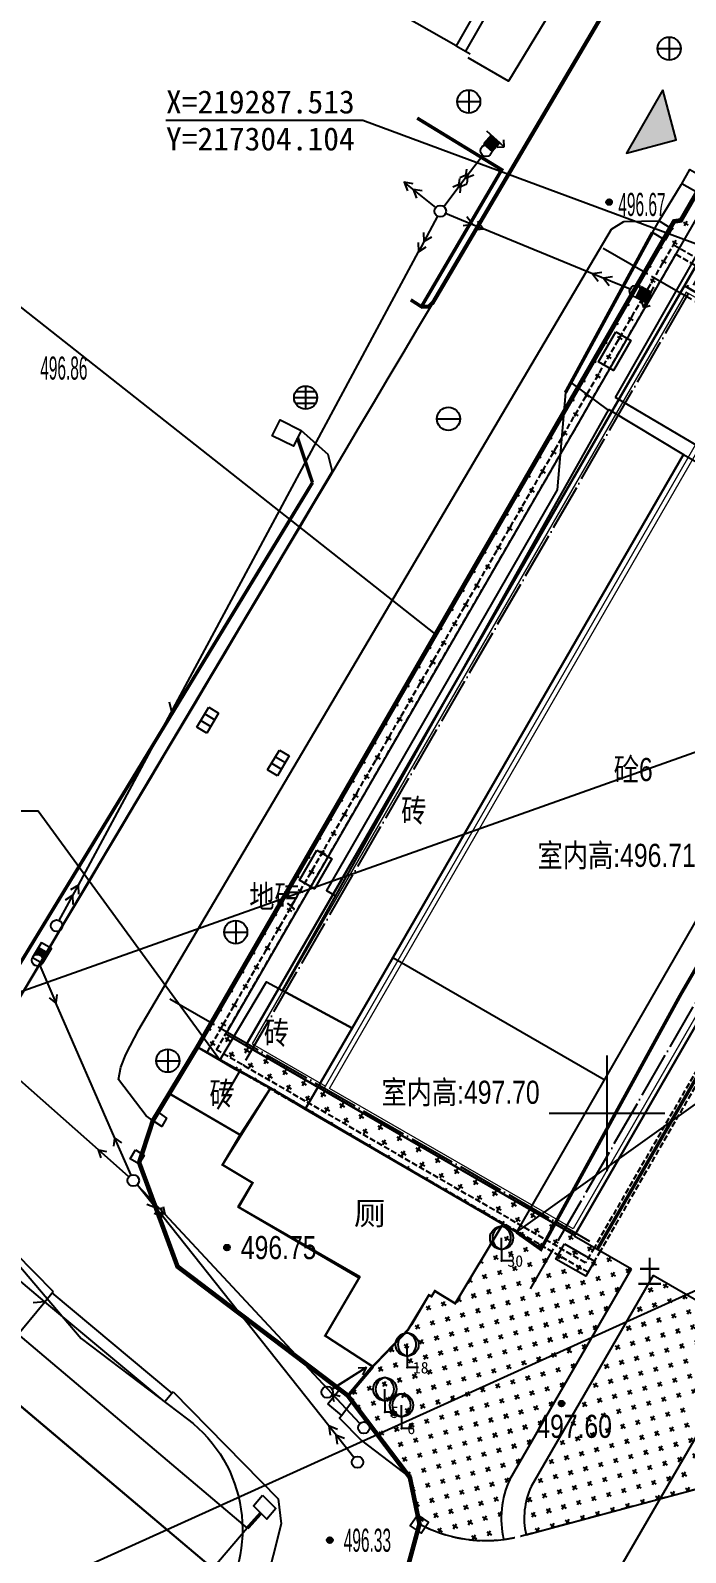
# Model space of a CAD drawing. Header units: millimetres. Extents: x 216654360 to 218309126, y 218099985 to 219647706.
# Drawn here: x 217275061 to 217303394, y 219230996 to 219296851 of the extents above; entities that cross this region are included whole.
import ezdxf
from ezdxf.enums import TextEntityAlignment as Align

# ---------------------------------------------------------------- set-up
doc = ezdxf.new("R2010")
doc.units = ezdxf.units.MM
doc.header["$LTSCALE"] = 1000
for name, pattern in [('__DASHED__', [0.75, 0.5, -0.25]), ('A-平面基础图-L5-E-Phase1$0$A-平面基础图-L4-E-Phase1$0${ Batten }', [0]), ('DASH', [0.35, 0.25, -0.1]), ('DOTE', [2.4200000000000004, 2, -0.2, 0.02, -0.2]), ('X2', [3, 1, -1, 1]), ('X27', [1.5, 0.5, -0.5, 0.5]), ('X36', [2, 0.5, -1, 0.5])]:
    doc.linetypes.add(name, pattern=pattern)
for name, color, linetype in [('0-0', 222, 'Continuous'), ('A-ANNO-DOTE', 1, 'DOTE'), ('A-FLOR-STRS', 51, 'Continuous'), ('A-SITE-TER', 251, 'Continuous'), ('建筑轮廓', 2, 'Continuous'), ('排水', 6, 'Continuous'), ('景观', 31, 'Continuous'), ('测绘建筑物外轮廓', 50, 'Continuous'), ('现状乔木', 5, 'Continuous'), ('现状植物', 3, 'Continuous')]:
    doc.layers.add(name, color=color, linetype=linetype)
doc.layers.add('A-ANNO-REVC', color=6, linetype='Continuous', plot=False)
doc.layers.add('细实线', color=7, linetype='Continuous', lineweight=13)
doc.styles.add('CDST', font='')
doc.styles.add('XDXT', font='')
doc.styles.add('xy', font='宋体')
doc.styles.add('ZDXT', font='')
doc.styles.get('CDST').set_extended_font_data('SimSun')
doc.styles.get('XDXT').set_extended_font_data('FZXiDengXian-Z06S')
doc.styles.get('ZDXT').set_extended_font_data('FZZhongDengXian-Z07S')
doc.linetypes.add('X1', pattern='A,0,[5,dblct.shx,S=0.3,R=0,X=0,Y=0],-1.6,[5,dblct.shx,S=0.3,R=0,X=0,Y=0]', length=1.6)
doc.linetypes.add('X22_L', pattern='A,5,[14,dblct.shx,S=0.5,R=0,X=0,Y=0.25],5', length=10)
doc.linetypes.add('X23_L', pattern='A,4.5,[7,dblct.shx,S=1,R=0,X=0,Y=0],4.5,-0.5,[12,dblct.shx,S=1,R=0,X=0,Y=0],-0.5,0', length=10)
doc.linetypes.add('X6_L', pattern='A,0.75,[7,dblct.shx,S=0.5,R=0,X=0,Y=0],1.5,[5,dblct.shx,S=0.2,R=0,X=0,Y=0.4],0.75', length=3)
pattern_1 = [(359.9999999999881, (-63844.88296462595, -273245.9926501513), (476.2500000000978, 476.2499999999025), [238.125, -714.3749999999999]), (90, (-63725.82046461105, -273365.0551502109), (-476.2499999999025, 476.2500000000978), [238.125, -714.375])]

# ---------------------------------------------------------------- blocks, each defined once
blk = doc.blocks.new('123gtyyjj')
at = {"color": 7, "linetype": 'Continuous', "flags": 128}
blk.add_lwpolyline([(-527.0574268995551, -1139.23840851459), (-519.791128333789, -1139.470122392522, -0.3713994630840571), (-516.2468867022253, -1142.726528272673, -0.002052766708854072), (-517.1386922465172, -1223.32203018124, 0.2248440029308962), (-514.781510246903, -1226.782325319247), (-507.3806189044117, -1229.406677968451), (-501.6573769803945, -1230.125347456546, -0.4073012685271469), (-496.4356623107014, -1236.685111815401), (-496.6782643723855, -1239.072775829642), (-499.8855561622622, -1243.655771415739), (-500.9868669137068, -1247.538445407816), (-503.2720945466135, -1262.195659277088), (-502.9813821780845, -1324.337881003972), (-500.9967422551126, -1351.24193974043)], format="xyb", dxfattribs=at)
blk = doc.blocks.new('A$C1AC2724C')
at = {"linetype": 'Continuous'}
h = blk.add_hatch(color=1, dxfattribs=at)
h.dxf.hatch_style = 1
h.paths.add_polyline_path([(-1578.000000000087, 1578.000000000116), (-1578.000000000029, -1578), (-1.455191522836685e-11, 0)])
at = {"color": 1, "linetype": 'Continuous', "flags": 128}
blk.add_lwpolyline([(-1578.000000000087, 1578.000000000116), (-1578.000000000029, -1578), (-1.455191522836685e-11, 0), (-1578.000000000058, 1578.000000000087)], dxfattribs=at)
blk = doc.blocks.new('gc200')
at = {"layer": 'A-SITE-TER'}
h = blk.add_hatch(color=256, dxfattribs=at)
edge = h.paths.add_edge_path()
edge.add_arc((0, -5.551115123125783e-17), 0.2500000000000001, 0, 360)
blk.add_circle((0, -5.551115123125783e-17), 0.2500000000000001, dxfattribs=at)
blk = doc.blocks.new('gc313')
at = {"layer": 'A-SITE-TER'}
for p, q in [((0.4999999999999999, 0.5), (-0.5, -0.5)), ((0.4999999999999999, 0.5), (-0.5, 0.5)), ((-0.5, 0.5), (-0.5, -0.5)), ((0.4999999999999999, -1), (0.4999999999999999, 1)), ((0.4999999999999999, -0.5), (0.4999999999999999, 0.5)), ((-0.5, -0.5), (0.4999999999999999, -0.5)), ((0.07573593128807143, -0.5757359312880714), (0.4999999999999999, -1)), ((0.4999999999999999, -1), (0.9242640687119287, -0.5757359312880714))]:
    blk.add_line(p, q, dxfattribs=at)
at = {"layer": 'A-SITE-TER', "linetype": 'Continuous'}
for points in [[(0, 0), (0.4999999999999999, 0.5), (-0.5, 0.5)], [(0, 0), (-0.5, 0.5), (-0.5, -0.5)], [(0, 0), (-0.5, -0.5), (0.4999999999999999, -0.5)], [(0, 0), (0.4999999999999999, -0.5), (0.4999999999999999, 0.5)]]:
    blk.add_solid(points, dxfattribs=at)
blk = doc.blocks.new('gc360')
at = {"layer": 'A-SITE-TER', "linetype": 'Continuous'}
for points in [[(0, 0.9999999999999911), (0, -1.000000000000009)], [(-1, -8.881784197001252e-15), (1, -8.881784197001252e-15)]]:
    blk.add_lwpolyline(points, dxfattribs=at)
blk.add_circle((0, -8.881784197001252e-15), 1, dxfattribs=at)
blk = doc.blocks.new('gc170')
at = {"layer": 'A-SITE-TER', "linetype": 'Continuous'}
blk.add_circle((0, 0), 0.5, dxfattribs=at)
blk = doc.blocks.new('gc013a')
at = {"layer": 'A-SITE-TER', "linetype": 'Continuous'}
blk.add_line((0.5, 0), (4, 0), dxfattribs=at)
at = {"layer": 'A-SITE-TER', "linetype": 'Continuous', "flags": 128}
for points in [[(2.30721234484872, -0.40005657708628), (3, 0), (2.30721234484872, 0.4000565770862801)], [(3.30721234484872, -0.40005657708628), (4, 0), (3.30721234484872, 0.4000565770862801)]]:
    blk.add_lwpolyline(points, dxfattribs=at)
blk = doc.blocks.new('gc042')
at = {"layer": 'A-SITE-TER'}
blk.add_line((-1, 0), (1, 0), dxfattribs=at)
blk.add_circle((0, 0), 1, dxfattribs=at)
blk = doc.blocks.new('gc053a')
at = {"layer": 'A-SITE-TER'}
for points in [[(-1, 1.836909530733566e-16), (1, -1.836909530733566e-16)], [(0.8660254037844386, 0.5000000000000001), (-0.8660254037844387, 0.5000000000000001)], [(6.123031769111886e-17, 1), (-1.836909530733566e-16, -0.9999999999999999)], [(0.8201205790838367, 0.5721907337271309), (0.8201205790838367, 0.5721907337271309)], [(0.8201205790838367, 0.5721907337271309), (0.8201205790838367, 0.5721907337271309)], [(0.8660254037844386, -0.5), (-0.8660254037844387, -0.5)]]:
    blk.add_lwpolyline(points, dxfattribs=at)
blk.add_circle((0, 6.123031769111886e-17), 1, dxfattribs=at)
blk = doc.blocks.new('gc041')
at = {"layer": 'A-SITE-TER'}
for p, q in [((-1, 0.5), (1, 0.5)), ((-1, -0.5), (-1, 0.5)), ((-0.3300000000000001, 0.5), (-0.3300000000000001, -0.5)), ((0.3300000000000001, 0.5), (0.3300000000000001, -0.5)), ((1, 0.5), (1, -0.5)), ((1, -0.5), (-1, -0.5))]:
    blk.add_line(p, q, dxfattribs=at)
blk = doc.blocks.new('gc187')
at = {"layer": 'A-SITE-TER', "linetype": 'Continuous'}
blk.add_hatch(color=256, dxfattribs=at).paths.add_polyline_path([(0.4999999999999999, -0.25), (0.4999999999999998, 0.25), (-0.5, 0.2500000000000001), (-0.5000000000000001, -0.25)])
at = {"layer": 'A-SITE-TER', "linetype": 'Continuous', "flags": 128}
for points in [[(-0.4999999999999999, 0.75), (0.5, 0.75)], [(-0.4999999999999999, 0.7500000000000001), (-0.5000000000000002, -0.7499999999999999)], [(-0.5, 0.25), (0.4999999999999998, 0.25)], [(0.4999999999999999, 0.7499999999999999), (0.4999999999999997, -0.7500000000000001)], [(-0.5000000000000001, -0.25), (0.4999999999999999, -0.25)], [(-0.5000000000000002, -0.75), (0.4999999999999998, -0.75)]]:
    blk.add_lwpolyline(points, dxfattribs=at)
blk = doc.blocks.new('gc013b')
at = {"layer": 'A-SITE-TER', "linetype": 'Continuous'}
blk.add_line((0.5, 0), (4, 0), dxfattribs=at)
at = {"layer": 'A-SITE-TER', "linetype": 'Continuous', "flags": 128}
blk.add_lwpolyline([(3.387748909760055, 0.35355), (4, 0), (3.387748909760055, -0.35355)], dxfattribs=at)
blk = doc.blocks.new('gc143')
at = {"layer": 'A-SITE-TER'}
for p, q in [((2.498001805406602e-16, 1), (9.593355060531668e-17, 2)), ((2.498001805406602e-16, 1), (2.498001805406602e-16, 0)), ((1, 0), (0, 0))]:
    blk.add_line(p, q, dxfattribs=at)
for centre, start, end in [((0.2249999999999998, 2), 102.6803834918198, 257.3196165081802), ((-0.2249999999999998, 2), 282.6803834918198, 77.31961650818025)]:
    blk.add_arc(centre, 1.025, start, end, dxfattribs=at)
blk = doc.blocks.new('A$C09f80991')
at = {"layer": 'A-SITE-TER', "linetype": 'Continuous', "const_width": 0.175, "flags": 128}
blk.add_lwpolyline([(98.22033230846864, -121.3505045606871), (98.53083706484176, -121.3565852693573), (98.71679700000095, -121.173827999999), (119.1540000000095, -86.48699999999371), (119.4447572942881, -84.95023495171336), (119.1089999999967, -83.3070000000007), (118.6307136062242, -82.7364857546927), (117.7119999999995, -81.89499999998952), (104.3775296235981, -74.23325992171885)], dxfattribs=at)
at = {"layer": 'A-SITE-TER', "linetype": 'Continuous', "flags": 128}
for points in [[(93.55735604729853, -106.5408448248636), (102.7931089664926, -90.3145241230086), (108.9800000000105, -93.83599999998114), (99.71799999999348, -110.0620000000054)], [(110.5378066406411, -115.8234199218568), (110.178955078125, -116.431396484375), (109.476806640625, -116.039794921875), (109.835205078125, -115.416259765625)], [(109.046875, -117.9765619999962), (108.7558589999971, -118.4765619999962), (108.2089839999971, -118.142577999999), (108.501952999999, -117.642577999999)], [(93.0219999999972, -126.7019999999902), (92.68864971768926, -127.3899259819882), (91.77146271770471, -126.9435199820145), (92.11264971768833, -126.2509259819926)], [(109.5582155801822, -127.740492151177), (95.22661254010745, -152.5674341071863), (92.20767483557574, -150.9411298815685), (106.3280000000086, -125.8029999999853)], [(95.22661254010745, -152.5674341071863), (93.19923880705028, -156.071044625598), (91.6976633532031, -155.1579900569923), (90.69308072305284, -154.619237188308), (90.13892059747013, -154.3237433507456), (89.50824971342809, -153.9549734443135), (91.520751953125, -150.554443359375), (92.20767483557574, -150.9411298815685)], [(91.6976633532031, -155.1579900569923), (90.38691659329925, -157.1868625334755), (87.32808149070479, -155.4024465902767), (88.52876450185431, -153.3836475747521), (89.50824971342809, -153.9549734443135), (90.13892059747013, -154.3237433507456), (90.69308072305284, -154.619237188308)], [(90.29941520676948, -160.3010394460289), (90.91899999999441, -159.2593788644299), (89.6164879500866, -158.4771159497031), (90.38659450673731, -157.1866653446923), (91.6976633532031, -155.1579900569923), (93.19923880705028, -156.071044625598), (101.7450797772617, -161.038789309212), (99.6820000000007, -164.4736725266266), (98.79435831459705, -163.9333798496518), (98.65697806587559, -164.174368861306), (98.54095204325859, -164.114876474574), (97.78920093885972, -165.3968562650261), (97.64801821365836, -165.6096995865228), (97.45338334701955, -165.8153809873038), (96.1151740689238, -167.2072663637809), (94.05851264920784, -165.8723658235976), (95.55799999998999, -163.3179999999993)], [(86.8398440000019, -156.2109369999962), (86.89648399999714, -156.25), (87.19720871219761, -156.4528549574898), (86.98905926497537, -156.8151000053913), (86.62295075817383, -156.5812849991489), (86.81835899999714, -156.25)], [(85.861083984375, -157.835693359375), (86.227783203125, -158.068603515625), (86.001220703125, -158.440185546875), (85.629150390625, -158.214599609375)], [(94.165771484375, -168.812744140625), (94.68799999999464, -168.1790000000037), (95.28299999999581, -168.6509999999835), (94.783935546875, -169.317626953125)], [(91.34179700000095, -172.765625), (91.9179690000019, -173.34375), (91.5273440000019, -173.8085940000019), (90.95117200000095, -173.2285160000029)], [(98.06069705425762, -173.6192305407312), (97.73611174340476, -174.1018164922716), (98.20878150479984, -174.4197322147375), (98.5333668156527, -173.937146263168)]]:
    blk.add_lwpolyline(points, close=True, dxfattribs=at)
at = {"layer": 'A-SITE-TER', "linetype": 'X6_L', "flags": 128}
blk.add_lwpolyline([(114.548827999999, -91.49023399999714), (112.7421880000038, -93.02343699999619), (107.345702999999, -101.2597660000029), (107.796875, -101.6210940000019), (106.4296880000038, -104.0683589999971), (105.751952999999, -103.734375), (104.6972660000029, -105.5117190000019), (105.4101559999981, -105.953125), (101.986327999999, -111.59375), (100.2382809999981, -110.578125)], dxfattribs=at)
at = {"layer": 'A-SITE-TER', "linetype": 'Continuous', "flags": 128}
for points in [[(109.6368888188154, -94.21326196508016), (108.9800000000105, -93.83599999998114), (99.71799999999348, -110.0620000000054), (100.332134393102, -110.4147074010107)], [(109.4135811913875, -94.08501275168965), (100.1233610202908, -110.2948054471053)], [(110.353759765625, -118.736572265625), (95.68120895372704, -113.2906216463016), (87.17212895370903, -113.2906216463016)], [(99.81172145690653, -116.1954786491988), (100.2462785431999, -115.6245213506627)], [(105.6269411098037, -119.9232091717131), (100.8850588902424, -117.9757908282918)], [(83.38680594833568, -146.3717709830089), (98.08919405168854, -118.9782290169969)], [(87.44340611080406, -138.9400450667017), (87.32496767819976, -138.4542752265115)], [(89.50824971342809, -153.9549734443135), (81.64558125913027, -143.1776949433552), (73.13650125914137, -143.1776949433552)], [(84.96164759271778, -157.3229783247225), (82.4120284615492, -151.4638894663076)], [(60.90053112400346, -152.038156059687), (72.47963811230147, -161.8195784482814), (79.28965935230372, -167.5723272821051), (89.20555424800841, -175.9487553118088), (88.36847187331296, -176.9467047348735), (84.99804700000095, -180.9648440000019), (57.57699562580092, -157.8011448498874)], [(84.25992711563595, -157.8337075131421), (79.82246013038093, -153.9187322141661)], [(106.25, -158.75), (106.25, -153.75)], [(102.3382906331681, -161.3885114911245), (110.6869282557454, -155.4163547660282), (119.1960082557343, -155.4163547660282)], [(103.75, -156.25), (108.75, -156.25)], [(81.93173689211835, -164.4034861097753), (75.14376606210135, -158.6665109255991), (73.97390517799067, -160.0506866108044), (72.47963811230147, -161.8195784482814), (79.28965935230372, -167.5723272821051), (81.93173689211835, -164.4034861097753)], [(94.36722134929732, -168.390089274093), (87.12345470496803, -160.6197785169352)], [(94.21283550170483, -169.7765092155896), (87.03335565523594, -160.7167039224878)], [(87.48400000404217, -168.2940000040107), (87.11673730181064, -168.7344864521001), (81.93173689211835, -164.4034861097753), (82.29899999999907, -163.9629999999888)], [(81.93173689211835, -164.4034861097753), (81.43363054859219, -164.4469610520755)], [(87.43692759113037, -168.3504575746774), (82.25192753510782, -164.0194575272617)], [(95.83275937661529, -167.2441525968607), (94.31474600810907, -168.2058474932273)]]:
    blk.add_lwpolyline(points, dxfattribs=at)
at = {"layer": 'A-SITE-TER', "linetype": 'X22_L', "flags": 128}
for points in [[(97.75843511501444, -121.0551894025702, 0.1500024987687411, 0.1500024987687411, 0), (98.22033230846864, -121.3505045606871, 0.1500024992234172, 0.1500024992234172, 0), (101.6933363794524, -115.4263195913227, 0.1500025030373519, 0.1500025030373519, 0), (98.03653205133742, -113.191391166969, 0.1500025004929591, 0.1500025004929591, 0)], [(76.23699999999371, -157.3729999999923, 0.1500024986678543, 0.1500024986678543, 0), (87.44340611080406, -138.9400450667017, 0.1500024986678543, 0.1500024986678543, 0), (93.50899999999092, -128.9629999999888, 0.1500024967441554, 0.1500024967441554, 0)]]:
    blk.add_lwpolyline(points, format="xyseb", dxfattribs=at)
at = {"layer": 'A-SITE-TER', "linetype": 'X1', "flags": 128}
for points in [[(108.501952999999, -117.642577999999), (109.4724582121999, -116.0447798891109)], [(106.1313071096083, -154.8026914199872), (96.9843283277005, -149.5225055174378)]]:
    blk.add_lwpolyline(points, dxfattribs=at)
at = {"layer": 'A-SITE-TER', "linetype": 'X36', "flags": 128}
for points in [[(86.62295075817383, -156.5812849991489), (86.31027151911985, -156.3607636885426), (85.11315696916427, -154.7925953089434), (85.21623100203578, -154.2472268214333), (85.44099999999162, -153.7099999999919), (85.99205233517569, -152.6220375210105), (106.4453130000038, -118.001952999999), (106.970702999999, -117.6640619999962), (108.501952999999, -117.642577999999)], [(93.0219999999972, -126.7019999999902), (94.1757809999981, -127.7324219999718), (94.36718800000381, -128.4785160000029), (78.09599999999045, -155.8459999999905), (77.876220703125, -156.392822265625), (77.811767578125, -156.933349609375), (77.773681640625, -157.646728515625), (77.793212890625, -158.313232421875), (77.964599609375, -159.246826171875), (78.185302734375, -159.698974609375), (78.407958984375, -160.021240234375), (82.29899999999907, -163.9629999999888)], [(87.48399999999674, -168.2939999999944), (92.0195309999981, -172.923827999999), (92.15820299999905, -174.0039059999981), (91.21289100000286, -177.703125), (84.58544872657512, -185.6978927998571)]]:
    blk.add_lwpolyline(points, dxfattribs=at)
at = {"layer": 'A-SITE-TER', "linetype": 'X22_L', "const_width": 0.15, "flags": 128}
for points in [[(108.2089839999971, -118.142577999999), (104.451172000001, -125.0683589999971)], [(92.86280801650719, -127.0305202004092), (93.50899999999092, -128.9629999999888)], [(102.3382906331681, -161.3885114911245), (103.3879856896237, -162.1331345283252), (109.4242015708587, -151.1257695768436), (116.2504740824224, -139.3640000000014), (127.022175711696, -145.5135987607646), (131.8669999999984, -136.9569999999949), (134.3150000000023, -136.4320000000007), (141.1449210738647, -135.0168567250948), (152.767767086887, -141.7928906921297), (154.8681529921887, -147.6017165462254), (147.9401256883866, -160.500714914815), (153.2969999999914, -170.4739999999874), (168.0341807779914, -178.8904895870073), (168.866450163594, -179.3658034699038)], [(87.32808149070479, -155.4024465902767), (86.8398440000019, -156.2109369999962)], [(86.030517578125, -158.392333984375), (87.69076583947754, -162.8909094382252), (88.125, -163.189452999999), (94.68799999999464, -168.1790000000037)], [(95.05075076207868, -168.4667619490938), (96.1151740689238, -167.2072663637809)], [(90.68808076306595, -174.2012221279438), (91.27231632499024, -173.5518374349049)]]:
    blk.add_lwpolyline(points, dxfattribs=at)
at = {"layer": 'A-SITE-TER', "linetype": 'Continuous', "lineweight": -2, "flags": 128}
for points in [[(106.6151096629328, -125.2801914042211), (110.353759765625, -118.736572265625), (118.4057126875268, -123.3953852121776), (114.673827999999, -130.0390619999962)], [(118.345458984375, -125.227294921875), (122.152099609375, -127.461669921875), (118.557861328125, -133.561767578125), (118.414794921875, -133.474853515625), (102.3382906331681, -161.3885114911245), (101.6659999271797, -160.9921684872243), (93.19923880705028, -156.071044625598), (95.22661254010745, -152.5674341071863), (109.5582155801822, -127.740492151177), (115.059814453125, -130.915771484375)]]:
    blk.add_lwpolyline(points, close=True, dxfattribs=at)
at = {"layer": 'A-SITE-TER', "linetype": 'Continuous', "flags": 128}
blk.add_lwpolyline([(97.30417689366732, -120.4837284727255, 2.49875904350397e-06, 2.49875904350397e-06, 0), (97.09276125201723, -120.8241319513472, 2.49875904350397e-06, 2.49875904350397e-06, 0), (97.67669614168699, -121.1867985429708, 2.497910724995119e-06, 2.497910724995119e-06, 0), (97.88811178330798, -120.8463950643491, 2.49907488416584e-06, 2.49907488416584e-06, 0)], format="xyseb", close=True, dxfattribs=at)
at = {"layer": 'A-SITE-TER', "linetype": 'X23_L'}
blk.add_lwpolyline([(104.451172000001, -125.0683589999971), (104.0986841033737, -129.2767246486037), (94.11432466041879, -146.6131448307715), (94.51056252175476, -146.8413454160327)], dxfattribs=at)
at = {"layer": 'A-SITE-TER', "linetype": 'X23_L', "flags": 128}
for points in [[(104.6860992725997, -124.6353796915791), (106.3062563953863, -125.8417097004713)], [(94.783935546875, -169.317626953125), (94.6817948500393, -169.4430138831667), (95.62798210853362, -170.4062337191426), (96.17280471033882, -170.817836835311), (97.74111496272963, -172.0175937427266), (98.06069705425762, -173.6192305407312)]]:
    blk.add_lwpolyline(points, dxfattribs=at)
at = {"layer": 'A-SITE-TER', "linetype": 'X2', "flags": 128}
blk.add_lwpolyline([(62.0779160806851, -149.9965782547661), (90.68808076306595, -174.2012221279438), (89.20555424800841, -175.9487553118088), (60.90053112400346, -152.038156059687)], dxfattribs=at)
at = {"layer": 'A-SITE-TER', "linetype": 'X27', "flags": 128}
blk.add_lwpolyline([(134.8856976401003, -192.0322364366439), (106.8502697871299, -175.8542375703983), (119.1806180338317, -154.5727326374326), (147.187623630336, -170.7997867597733)], close=True, dxfattribs=at)
at = {"layer": 'A-SITE-TER', "linetype": 'X36'}
blk.add_lwpolyline([(98.20878150479984, -174.4197322147375, 2.498899000512427e-06, 2.498899000512427e-06, 0), (101.4599624432158, -176.1848435731663, 2.496391932578286e-06, 2.496391932578286e-06, 0), (102.7832198096148, -177.100233389443, 2.496618073008211e-06, 2.496618073008211e-06, 0), (104.0779769936635, -178.1304427851574, 2.4968165374389e-06, 2.4968165374389e-06, 0)], format="xyseb", dxfattribs=at)
at = {"layer": 'A-SITE-TER', "linetype": 'Continuous'}
for p in [(101.689000000013, -162.6389999999956), (97.60000000000582, -167.2539999999863), (96.63800000000629, -169.18299999999), (97.36100000000442, -169.8800000000047)]:
    blk.add_point(p, dxfattribs=at)
at = {"layer": 'A-SITE-TER', "linetype": 'Continuous', "xscale": 0.5, "yscale": 0.5}
for name, p in [('gc360', (108.9370000000054, -110.1849999999977)), ('gc360', (100.265000000014, -112.4780000000028)), ('gc170', (101.0230000000156, -114.6039999999921)), ('gc170', (99.03500000000349, -117.2159999999858)), ('gc200', (106.3363280000049, -116.8257809999923)), ('gc170', (107.4770000000135, -120.68299999999)), ('gc053a', (93.21093800000381, -125.283202999999)), ('gc042', (99.390625, -126.203125)), ('gc170', (82.44099999999162, -148.1339999999909)), ('gc360', (90.1875, -148.4101559999981)), ('gc170', (81.6140000000014, -149.6300000000047)), ('gc360', (87.25, -153.9746089999971)), ('gc170', (95.73099999999977, -169.8530000000028)), ('gc170', (95.4550000000163, -171.3439999999828)), ('gc200', (94.2609999999986, -174.7200000000012))]:
    blk.add_blockref(name, p, dxfattribs=at)
at = {"layer": 'A-SITE-TER', "linetype": 'Continuous'}
for name, p, xscale, yscale, rotation in [('gc313', (101.2568178667862, -114.2805573506921), 0.4999999999999999, 0.4999999999999999, 48.08191000000001), ('gc013a', (101.0230000000156, -114.6039999999921), 0.4999999999999998, 0.4999999999999998, 232.7251399999999), ('gc013a', (99.03500000000349, -117.2159999999858), 0.5, 0.5, 141.4687), ('gc013a', (99.03500000000349, -117.2159999999858), 0.4999999999999999, 0.4999999999999999, 52.72514000000001), ('gc013a', (99.03500000000349, -117.2159999999858), 0.5, 0.5, 337.6728), ('gc013a', (99.03500000000349, -117.2159999999858), 0.4999999999999998, 0.4999999999999998, 241.7770999999999), ('gc013a', (107.4770000000135, -120.68299999999), 0.5000000000000001, 0.5000000000000001, 157.6728), ('gc313', (107.8278976436413, -120.8285006370861), 0.4999999999999999, 0.4999999999999999, 333.15151), ('gc041', (88.98086867638631, -139.2412056392932), 0.4999999999999999, 0.4999999999999999, 59.38689999999998), ('gc041', (92.03555667650653, -141.0908146392903), 0.4999999999999999, 0.4999999999999999, 59.38689999999998), ('gc013a', (82.44099999999162, -148.1339999999909), 0.4999999999999999, 0.4999999999999999, 61.77709999999999), ('gc187', (81.80816117790528, -149.3075937780959), 0.4999999999999999, 0.4999999999999999, 329.5273700000001)]:
    blk.add_blockref(name, p, dxfattribs=dict(at, xscale=xscale, yscale=yscale, rotation=rotation))
at = {"layer": 'A-SITE-TER', "linetype": 'Continuous', "xscale": 0.5, "yscale": 0.5, "zscale": 0.5}
for name, p in [('gc170', (81.6140000000014, -149.6300000000047)), ('gc170', (85.75967605426558, -159.1568677910545)), ('gc170', (85.75967605426558, -159.1568677910545)), ('gc143', (101.688797762763, -162.6392400355835)), ('gc200', (89.8109769023722, -162.0590116771637)), ('gc143', (97.59991981767234, -167.2541236279358)), ('gc143', (96.63764301882475, -169.1828477802919)), ('gc170', (94.14326533910935, -168.3144842731417)), ('gc143', (97.36068257829174, -169.8803452389548)), ('gc200', (104.2825740092085, -168.8096665496996)), ('gc170', (95.73099999999977, -169.8530000000028)), ('gc170', (95.4550000000163, -171.3439999999828))]:
    blk.add_blockref(name, p, dxfattribs=at)
at = {"layer": 'A-SITE-TER', "linetype": 'Continuous'}
for name, p, xscale, yscale, zscale, rotation in [('gc013b', (81.6140000000014, -149.6300000000047), 0.4999999999999999, 0.4999999999999999, 0.4999999999999999, 293.5165677367685), ('gc013b', (85.75967605426558, -159.1568677910545), 0.5, 0.5, 0.5, 113.5165677367685), ('gc013b', (85.75967605426558, -159.1568677910545), 0.5000000000000001, 0.5000000000000001, 0.5000000000000001, 138.5795052070071), ('gc013a', (85.79119115695357, -159.1492131380655), 0.4999999999999999, 0.4999999999999999, 0.4999999999999999, 308.3952091808945), ('gc013b', (85.75967605426558, -159.1568677910545), 0.5, 0.5, 0.5, 312.9914585857342), ('gc013b', (94.14326533910935, -168.3144842731417), 0.5, 0.5, 0.5, 32.35515884556283), ('gc013b', (95.73099999999977, -169.8530000000028), 0.4999999999999999, 0.4999999999999999, 0.4999999999999999, 132.9914585857342), ('gc013a', (95.4550000000163, -171.3439999999828), 0.4999999999999998, 0.4999999999999998, 0.4999999999999998, 128.3952091808945)]:
    blk.add_blockref(name, p, dxfattribs=dict(at, xscale=xscale, yscale=yscale, zscale=zscale, rotation=rotation))
for s, height, style, p in [('X=219287.513', 1, 'xy', (87.17212895370903, -112.9906216463132)), ('Y=217304.104', 1, 'xy', (87.17212895370903, -114.5906216462899)), ('厕', 1, 'CDST', (95.30272838618839, -161.0763874462864)), ('30', 0.5, 'xy', (101.9390000414278, -162.8890001132968)), ('18', 0.5, 'xy', (97.85000004142057, -167.5040001132875)), ('5', 0.5, 'xy', (96.88800004142104, -169.4330001132621)), ('6', 0.5, 'xy', (97.61100004141917, -170.1300001133059))]:
    blk.add_text(s, height=height, dxfattribs=dict(at, style=style)).set_placement(p)
for s, style, width, p in [('496.67', 'ZDXT', 0.5, (106.736327999999, -117.4257809999981)), ('496.86', 'ZDXT', 0.5, (81.73200000001816, -124.5059999999939)), ('砼6', 'XDXT', 0.8, (106.5385800034273, -141.8743120685103)), ('砖', 'XDXT', 0.8, (97.34375, -143.6497393332829)), ('室内高:496.71', 'XDXT', 0.8, (103.242999658105, -145.5885113866825)), ('地砖', 'XDXT', 0.8, (90.77586612344021, -147.3667624362279)), ('砖', 'XDXT', 0.8, (91.40429700000095, -153.2649743332877)), ('砖', 'XDXT', 0.8, (89.05664100000286, -155.8880203333101)), ('室内高:497.70', 'XDXT', 0.8, (96.49036178414826, -155.839043131884)), ('土', 'XDXT', 0.8, (107.5479131017637, -163.6345207663835)), ('496.33', 'ZDXT', 0.5, (94.86100000000442, -175.2200000000012))]:
    blk.add_text(s, height=1, dxfattribs=dict(at, style=style, width=width)).set_placement(p)
at = {"layer": 'A-SITE-TER', "linetype": 'Continuous', "style": 'ZDXT', "width": 0.8}
for s, p in [('496.75', (90.41097690237802, -162.0590116771637)), ('497.60', (103.188581252587, -169.7921474177565))]:
    blk.add_text(s, height=1, dxfattribs=at).set_placement(p, align=Align.MIDDLE_LEFT)
blk = doc.blocks.new('A$C53C764BE')
at = {"linetype": 'A-平面基础图-L5-E-Phase1$0$A-平面基础图-L4-E-Phase1$0${ Batten }'}
for points in [[(5621.487638279796, -27663.22690337896), (1546.487638354301, -27663.2268434763), (1546.487638220191, -65615.00840264559), (5406.487638667226, -65615.00840270519)], [(5621.487635329366, -27863.22690331936), (1746.487638264894, -27863.22684645653), (1746.48763820529, -65415.00840264559), (5406.487638667226, -65415.00840270519)]]:
    blk.add_lwpolyline(points, dxfattribs=at)
blk.add_lwpolyline([(5406.183257773519, -27664.69227135181), (17971.48763762414, -27664.69227141142), (17971.48763762414, -65615.0084027648), (5406.183257803321, -65615.0084027648)], close=True)
blk.add_lwpolyline([(17771.48763763905, -33115.15430516005), (17771.48763766885, -65415.00840270519), (5606.183257818222, -65415.0084027648), (5606.183257818222, -33115.15430516005)])
blk = doc.blocks.new('A$C1AE5785A')
at = {"layer": 'A-ANNO-DOTE'}
for p, q in [((-174137.1858919412, -127039.8631933928), (-174137.1858919412, -83297.4497423172)), ((-158537.1858927608, -127039.8631933331), (-158537.185892731, -83297.4497423768)), ((-178319.3180887401, -86466.83483147621), (-157356.6283165216, -86466.83483147621)), ((-178319.3180887252, -123966.8348314762), (-157356.6283165216, -123966.8348314762))]:
    blk.add_line(p, q, dxfattribs=at)
blk = doc.blocks.new('A$C171F0EA2')
at = {"layer": '0-0', "color": 6}
for points in [[(-125.1757615506649, -14291.85641640425), (624.8242385089397, -14291.85641640425), (624.8242384940386, -15791.85641640425), (-125.1757615506649, -15791.85641640425)], [(-125.1757614910603, -40185.14091557264), (624.8242384344339, -40185.14091551304), (624.8242384195328, -41685.14091557264), (-125.1757614910603, -41685.14091551304)], [(17672.42296738923, -49592.45674163103), (19172.42296735942, -49592.45674163103), (19172.42296735942, -50342.45674163103), (17672.42296738923, -50342.45674163103)]]:
    blk.add_lwpolyline(points, close=True, dxfattribs=at)
at = {"layer": '排水', "linetype": 'DASH'}
for points in [[(19170.73507861793, -49074.18489825726), (19170.73507852852, -50140.78092765808), (145.7350791692734, -50140.78092771769), (145.7350792139769, -9788.999368488789), (19170.73507852852, -9788.999368429184), (19170.73507857323, -11129.34592735767)], [(18870.73507870734, -49074.18489766121), (18870.73507858813, -49840.78092771769), (445.7350792884827, -49840.78092765808), (445.7350792884827, -10088.99936848879), (18870.73507855833, -10088.99936842918), (18870.73507861793, -11129.34592723846)], [(18870.73507867754, -11129.34592735767), (18870.73507870734, -49074.18489766121)], [(19170.73507852852, -11129.34592735767), (19170.73507855833, -49074.18489766121)]]:
    blk.add_lwpolyline(points, dxfattribs=at)
at = {"layer": '排水'}
for points in [[(18995.73507860303, -11129.34592735767), (18995.73507854342, -49074.18489766121)], [(19045.73507851362, -11129.34592735767), (19045.73507854342, -49074.18489766121)]]:
    blk.add_lwpolyline(points, dxfattribs=at)
blk = doc.blocks.new('A$C6B5A2DE0')
h = blk.add_hatch()
h.set_pattern_fill('CROSS', color=252, scale=300, angle=29.99002279691419)
h.set_pattern_definition(pattern_1)
h.paths.add_polyline_path([(71424.324724406, -83320.88075619936), (71970.81410777569, -83320.88075619936), (71970.81410965323, -124067.6878293157), (71190.55848513544, -124067.6878293157), (71190.55848507583, -83931.29750418663), (71424.32647138834, -83745.92488378286)])
h = blk.add_hatch()
h.set_pattern_fill('CROSS', color=252, scale=300, angle=29.99002279691419)
h.set_pattern_definition(pattern_1)
h.paths.add_polyline_path([(72970.81410779059, -83321.27168166637), (78845.81410869956, -83321.27168160677), (78845.81410866976, -86117.37169724703), (72970.81410773098, -86117.37169724703)])
h = blk.add_hatch()
h.set_pattern_fill('CROSS', color=252, scale=300, angle=29.99002279691419)
h.set_pattern_definition([(359.9999999999997, (-30194.6149392277, -346833.1327944398), (476.2500000000006, 476.2499999999997), [238.125, -714.375]), (90, (-30075.5524392724, -346952.1952943802), (-476.2499999999997, 476.2500000000006), [238.125, -714.375])])
edge = h.paths.add_edge_path()
edge.add_line((111856.6645708531, -118550.9294854403), (121052.4706089655, -109334.9709241037))
edge.add_arc((114915.7386961281, -103107.0097138286), 8743.396331325575, 314.5772674009642, 347.716527066263)
edge.add_line((123458.9723045677, -104967.1545786262), (121337.0666267301, -102822.9111922748))
edge.add_arc((120450.843058303, -103699.9025046825), 1246.798289708789, 44.69999999547839, 135.3000000044617)
edge.add_line((119564.6194898784, -102822.9111922979), (114057.7784521404, -108219.4824177438))
edge.add_line((114057.7784521282, -108219.4824177623), (112888.6761035687, -109457.0081576105))
edge.add_arc((115623.9387751371, -112041.0368456244), 3762.826881907862, 136.6285506387708, 180.1080177716449)
edge.add_line((111861.1185801774, -112048.1307701468), (111856.6645708662, -118550.9294853806))
edge = h.paths.add_edge_path()
edge.add_line((93202.3803050965, -123886.588496089), (93202.38030519719, -134424.8834374584))
edge.add_arc((96407.3370129168, -134152.6405425668), 3216.498669655854, 184.8552960339778, 222.826354708596)
edge.add_line((94048.30137208104, -136339.1479259133), (95592.48451786955, -134798.7164853959))
edge.add_line((95592.48451788723, -134798.7164853811), (103356.6645708752, -127037.5883425616))
edge.add_line((103356.664570868, -127037.5883425474), (103356.6645708516, -125409.5844042005))
edge.add_arc((101833.6686548293, -125409.5844121575), 1522.995916052195, 360.0000002974859, 450.0000016149962)
edge.add_line((101833.6686118692, -123886.588496089), (93202.38030509748, -123886.5884960921))
h = blk.add_hatch()
h.set_pattern_fill('CROSS', color=252, scale=300, angle=29.99002279691419)
h.set_pattern_definition([(359.9999999999881, (-63844.88296464086, -273245.9926501513), (476.2500000000979, 476.2499999999025), [238.125, -714.3749999999999]), (90, (-63725.82046459615, -273365.0551502109), (-476.2499999999025, 476.2500000000979), [238.125, -714.375])])
edge = h.paths.add_edge_path()
edge.add_line((71190.55848497152, -125174.7413973212), (74822.08490459574, -125127.5500115906))
edge.add_line((74822.0849045366, -125127.5500115752), (86463.69257720468, -125204.3810661437))
edge.add_line((86463.69257727265, -125204.3810661435), (86393.85465541894, -129205.0144729044))
edge.add_line((86393.85465538502, -129205.0144729018), (85362.93910327068, -129180.9328625867))
edge.add_line((85362.93910323083, -129180.9328625798), (85356.46369449816, -129458.1402200439))
edge.add_line((85356.46369457245, -129458.1402199864), (85226.23488978381, -129464.6086357131))
edge.add_line((85226.23488971591, -129464.6086358428), (85200.03989288778, -131205.6258047407))
edge.add_line((85200.03989294171, -131205.6258047223), (84670.96693757962, -133355.4891929456))
edge.add_line((84670.96693752706, -133355.489192903), (84356.6689763633, -134978.4051598205))
edge.add_line((84356.66897638142, -134978.405159831), (88461.7071132688, -136709.0484295674))
edge.add_line((88461.70711328089, -136709.0484295487), (89823.15216840227, -138239.0101194853))
edge.add_arc((89660.96535772085, -132241.2025669217), 5999.999999933373, 271.5489586293747, 307.4892274077919)
edge.add_arc((96183.25452697277, -134294.812695086), 3945.801246084746, 184.7657146956768, 223.3218249547142, ccw=False)
edge.add_line((92251.09489060938, -134622.6359216571), (92251.09489059284, -124101.0917990771))
edge.add_line((92251.09489059448, -124101.0917990804), (71190.55848511338, -124101.0917990822))
edge.add_line((71190.55848510563, -124101.0917990804), (71190.55848493909, -125174.7413973021))
at = {"layer": '景观', "color": 8, "linetype": '__DASHED__'}
blk.add_lwpolyline([(89823.15216843784, -138239.0101194978, 0.1918956753185453), (93903.60605590045, -136483.8432428241), (121045.5087746382, -109341.9403825998, 0.412542049261262), (121081.7447795123, -96650.46183669567), (112347.3653256148, -87815.75693708658), (109743.1202166975, -85200.63849383593)], format="xyb", dxfattribs=at)
at = {"layer": '现状植物'}
for points in [[(71970.81410774589, -83321.01889914274), (71970.81410758197, -124067.6878293157), (72970.81410770118, -124067.6878293157)], [(72970.81410771608, -83321.27168166637), (72970.81410758197, -124067.6878294349)], [(89395.81410607696, -124101.0917993188), (92251.0948856771, -124101.0917990208)], [(92251.09488981962, -134622.6359215975), (92251.0948857218, -124101.0917993784)], [(84356.66885183752, -134978.4051664472), (84670.96693746746, -133355.4891934991), (85200.03989294171, -131205.6258047223), (85226.23488971591, -129464.6086358428), (85356.46369457245, -129458.1402199864), (85362.93910335004, -129180.9328625202), (86393.85465538502, -129205.0144729018), (86463.69257725775, -125204.3810660839), (74822.08490687609, -125127.5500115752), (71190.55848497152, -125174.7413973212)]]:
    blk.add_lwpolyline(points, dxfattribs=at)
for points in [[(93202.3803050965, -123886.588496089), (93202.38030515611, -134424.8834373951, 0.1673906239673998), (94049.8148855865, -136340.7797317505), (103356.664570868, -127037.5883425474), (103356.6645708233, -125409.5844044685, 0.4142135690932507), (101833.6686118692, -123886.588496089), (93202.3803050965, -123886.588496089)], [(92251.09488971531, -134622.635921061, 0.1699277249755919), (93313.58271917701, -137003.0097316504, 0.1302960251563116)], [(89825.08981494606, -138241.1876034141, 0.1570781912304958), (93313.58271917701, -137003.0097316504, 0.1570781912304958)]]:
    blk.add_lwpolyline(points, format="xyb", dxfattribs=at)

msp = doc.modelspace()

# ---------------------------------------------------------------- linework, layer by layer
at = {"color": 3, "linetype": 'Continuous'}
msp.add_lwpolyline([(217300547.1111096, 219280959.1998814), (217304763.2371387, 219288264.6819623)], dxfattribs=at)
at = {"layer": 'A-ANNO-REVC'}
for points in [[(217292586.5154525, 219270727.0827121), (217130312.8295366, 219398784.5280682)], [(217314098.5076368, 219269276.4276955), (217035433.919148, 219170273.5472576)], [(217314047.218367, 219246951.4942101), (216993432.5242594, 219101835.7489745)]]:
    msp.add_lwpolyline(points, dxfattribs=at)
at = {"layer": 'A-FLOR-STRS', "color": 1, "linetype": 'DASH', "ltscale": 5, "const_width": 200}
msp.add_lwpolyline([(217379772.5615222, 219274634.964111), (217316224.329675, 219311309.7997243), (217308697.2413027, 219298175.2265489), (217303189.3941219, 219288631.5177971), (217302894.266403, 219288587.8129991), (217282278.764508, 219252866.3524355), (217280353.943298, 219249679.6845505), (217279761.4646345, 219247868.7588064), (217281421.7583794, 219243370.0601114), (217288781.743302, 219237794.2076006), (217291472.1075026, 219234243.3758069), (217291887.1117252, 219232234.8852456), (217289549.03156, 219223639.2086559)], dxfattribs=at)
at = {"layer": '建筑轮廓', "const_width": 100}
msp.add_lwpolyline([(217303344.1930628, 219285805.8368047), (217317570.0901878, 219277595.8139077), (217298599.9230284, 219244725.3030893), (217284374.0259034, 219252935.3259862)], close=True, dxfattribs=at)
at = {"layer": '测绘建筑物外轮廓', "color": 8, "const_width": 100}
for points in [[(217285447.6633519, 219251092.0099438), (217282278.7645018, 219252866.3524252), (217281078.0814907, 219250847.5534098), (217284136.9165933, 219249063.1374665)], [(217281078.0814907, 219250847.5534098), (217280372.9507581, 219249668.7150008)], [(217289865.1740685, 219239042.7336357), (217288781.7433658, 219237794.2075523)]]:
    msp.add_lwpolyline(points, dxfattribs=at)
msp.add_lwpolyline([(217285447.6633532, 219251092.009943), (217283366.4879501, 219247772.8840503), (217284669, 219246990.6211356), (217284065.9386552, 219245939.4807045), (217289277.5430014, 219242880.1167238), (217287808.5126492, 219240377.6341764), (217289865.1740689, 219239042.7336361), (217291398.0182137, 219240640.3004135), (217292290.9520433, 219242135.1235254), (217292406.9780659, 219242075.6311387), (217292551.1483704, 219242312.4871568), (217293432, 219241776.3274734), (217295492.2008502, 219245206.4174791)], close=True, dxfattribs=at)
at = {"layer": '现状乔木'}
for centre in [(217295438.7977628, 219244610.7599644), (217291349.9198177, 219239995.8763721), (217290387.6430188, 219238067.1522197), (217291110.6825783, 219237369.654761)]:
    msp.add_circle(centre, 500, dxfattribs=at)

# ---------------------------------------------------------------- block references
at = {"linetype": 'Continuous', "xscale": 1000, "yscale": 1000, "zscale": 1000, "rotation": 330.0099772036718}
msp.add_blockref('123gtyyjj', (218331222.7862358, 220051447.0958008), dxfattribs=at)
at = {"rotation": 330.0099772030858}
msp.add_blockref('A$C1AE5785A', (217497493.0314883, 219273187.1142876), dxfattribs=at)
at = {"linetype": 'Continuous', "rotation": 330.0099772036718}
msp.add_blockref('A$C1AC2724C', (217302994.2457588, 219292123.4948404), dxfattribs=at)
at = {"layer": 'A-SITE-TER', "xscale": 1000, "yscale": 1000, "zscale": 1000}
msp.add_blockref('A$C09f80991', (217193750, 219406250), dxfattribs=at)
at = {"layer": '现状乔木', "rotation": 330.0099772030858}
msp.add_blockref('A$C171F0EA2', (217307634.851219, 219296132.8068104), dxfattribs=at)
at = {"layer": '现状植物', "rotation": 330.0099772030771}
msp.add_blockref('A$C6B5A2DE0', (217283188.22762, 219396866.2981826), dxfattribs=at)
at = {"layer": '细实线', "rotation": 330.0099772030858}
msp.add_blockref('A$C53C764BE', (217315832.2023018, 219310538.3127959), dxfattribs=at)

doc.saveas('drawing.dxf')
